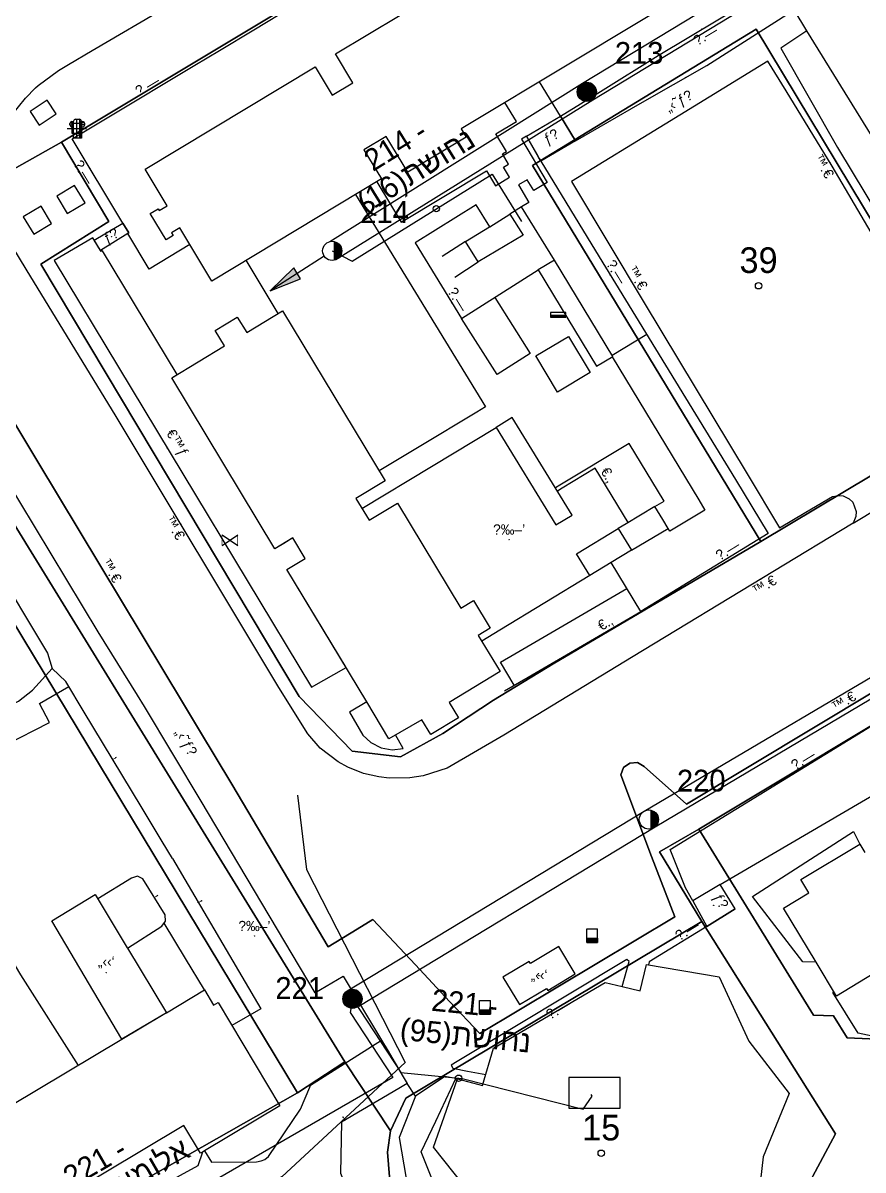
# Model space of a CAD drawing. Header units: metres. Extents: x 218299 to 220222, y 572714 to 574340.
# Drawn here: x 219599.9 to 219665.4, y 574053.9 to 574143.5 of the extents above; entities that cross this region are included whole.
import ezdxf
from ezdxf.enums import TextEntityAlignment as Align

# ---------------------------------------------------------------- set-up
doc = ezdxf.new("R2010")
doc.units = ezdxf.units.M
doc.header["$MEASUREMENT"] = 0
doc.header["$PDMODE"] = 66
doc.header["$PDSIZE"] = 0.75
for name, color, linetype in [('1602', 44, 'Continuous'), ('1603', 44, 'Continuous'), ('6021', 110, 'Continuous'), ('6031', 254, 'Continuous'), ('6151', 102, 'CABLEUNDEXIST03'), ('6251H', 7, 'Continuous'), ('6311', 7, 'Continuous'), ('6321', 7, 'Continuous'), ('6541', 7, 'Continuous'), ('6910', 102, 'Continuous'), ('A_POINTS', 2, 'Continuous'), ('M2200', 253, 'Continuous'), ('M2201', 253, 'Continuous'), ('M2207', 253, 'Continuous'), ('M2401', 7, 'Continuous'), ('M2404', 7, 'Continuous'), ('M2407', 253, 'Continuous'), ('M2408', 253, 'Continuous'), ('M2412', 253, 'Continuous'), ('M2420', 253, 'Continuous'), ('M2601', 253, 'Continuous'), ('M2602', 253, 'Continuous'), ('M2605', 253, 'Continuous'), ('M2804', 253, 'Continuous'), ('M2809', 253, 'Continuous'), ('M4609', 253, 'Continuous'), ('M4611', 253, 'Continuous'), ('M5202', 253, 'Continuous'), ('M5235', 253, 'Continuous'), ('M5250', 253, 'Continuous')]:
    doc.layers.add(name, color=color, linetype=linetype)
doc.styles.add('HEBTXT', font='HEBTXT')
doc.styles.add('MAVAT_HEBTXT', font='HEBTXT')
doc.linetypes.add('CABLEUNDEXIST03', pattern='A,3.5,[222,elecad.shx,S=0.01,R=0,X=0,Y=0],1.5', length=5)

# ---------------------------------------------------------------- blocks, each defined once
blk = doc.blocks.new('6910')
at = {"layer": 'A_POINTS'}
blk.add_circle((0, 0), 0.25, dxfattribs=at)
at = {"color": 0, "style": 'HEBTXT', "flags": 1}
blk.add_attdef('CODE', (-2.918, 6.399), '', height=1.7, dxfattribs=at)
at = {"color": 0, "style": 'HEBTXT'}
for tag, p in [('PATH', (0.169, 4.708)), ('HTCH', (0.169, 2.708))]:
    blk.add_attdef(tag, text='', height=1.7, dxfattribs=at).set_placement(p, align=Align.MIDDLE_CENTER)
blk = doc.blocks.new('6311')
at = {"color": 0}
for p, q in [((0.188, -0.726), (0.188, 0.726)), ((0.219, -0.717), (0.219, 0.717)), ((0.25, -0.707), (0.25, 0.707)), ((0.281, -0.695), (0.281, 0.695)), ((0.312, -0.682), (0.312, 0.682)), ((0.344, -0.667), (0.344, 0.667)), ((0.375, -0.65), (0.375, 0.65)), ((0.406, -0.63), (0.406, 0.63)), ((0.438, -0.609), (0.438, 0.609)), ((0.469, -0.585), (0.469, 0.585)), ((0.5, -0.559), (0.5, 0.559)), ((0.531, -0.529), (0.531, 0.529)), ((0.562, -0.496), (0.562, 0.496)), ((0.594, -0.458), (0.594, 0.458)), ((0.625, -0.415), (0.625, 0.415)), ((0.656, -0.363), (0.656, 0.363)), ((0.688, -0.3), (0.688, 0.3)), ((0.719, -0.214), (0.719, 0.214))]:
    blk.add_line(p, q, dxfattribs=at)
blk.add_circle((0, 0), 0.75, dxfattribs=at)
at = {"color": 0, "style": 'HEBTXT'}
blk.add_attdef('POLE_NUM', (1.75, 1.75), '', height=1.7, dxfattribs=at)
at = {"color": 0, "style": 'HEBTXT', "flags": 1}
blk.add_attdef('MAP_TYPE', (1.734, -1.264), '', height=1.7, dxfattribs=at)
blk = doc.blocks.new('6321')
at = {"color": 0, "const_width": 0.75}
blk.add_lwpolyline([(-0.375, 0, 1), (0.375, 0, 1)], format="xyb", close=True, dxfattribs=at)
at = {"color": 0}
blk.add_circle((0, 0), 0.75, dxfattribs=at)
at = {"color": 0, "style": 'HEBTXT'}
blk.add_attdef('POLE_NUM', (1.75, 1.75), '', height=1.7, dxfattribs=at)
at = {"color": 0, "style": 'HEBTXT', "flags": 1}
blk.add_attdef('MAP_TYPE', (1.734, -0.717), '', height=1.7, dxfattribs=at)
blk = doc.blocks.new('6541')
at = {"color": 0}
blk.add_lwpolyline([(0.75, -0.002), (5.75, -0.002), (3.25, 0.498), (3.25, -0.502), (5.75, -0.002)], dxfattribs=at)
blk.add_solid([(3.25, -0.502), (3.25, 0.498), (5.75, -0.002)], dxfattribs=at)
blk = doc.blocks.new('6251H')
at = {"color": 0}
blk.add_lwpolyline([(-2, -1.2), (2, -1.2), (2, 1.2), (-2, 1.2)], close=True, dxfattribs=at)
at = {"color": 0, "style": 'HEBTXT'}
blk.add_attdef('PIL_NAME', (2.485, 1.546), '', height=1.7, dxfattribs=at)
at = {"color": 0, "style": 'HEBTXT', "flags": 1}
for tag, p in [('TYPE', (2.446, -0.749)), ('MAP_TYPE', (2.485, -2.854))]:
    blk.add_attdef(tag, p, '', height=1.7, dxfattribs=at)
blk = doc.blocks.new('1603')
at = {"layer": 'A_POINTS'}
blk.add_circle((0, 0), 0.25, dxfattribs=at)
at = {"color": 0, "style": 'HEBTXT'}
blk.add_attdef('PARCEL_NUM', text='', height=2, dxfattribs=at).set_placement((0, 1), align=Align.CENTER)
at = {"color": 0, "style": 'HEBTXT', "flags": 1}
blk.add_attdef('LOT_NUM', text='', height=2, dxfattribs=at).set_placement((0, -2.5), align=Align.CENTER)
blk = doc.blocks.new('M2804')
blk.add_circle((0, 0), 0.025)
at = {"style": 'MAVAT_HEBTXT'}
blk.add_attdef('NAME', text='', height=0.8, dxfattribs=at).set_placement((0, 1.59), align=Align.MIDDLE)
blk = doc.blocks.new('M5202')
blk.add_lwpolyline([(-2, -0.53), (2, -0.53), (2, 0.67), (-2, 0.67)], close=True)
for points in [[(-2, 0), (2, 0)], [(-2, -0.33), (2, -0.33)]]:
    blk.add_lwpolyline(points)
at = {"style": 'MAVAT_HEBTXT', "flags": 1}
for tag, p in [('MARK', (0, 1.92)), ('HEIGHT', (0, -1.78)), ('NAME', (0, -4.35))]:
    blk.add_attdef(tag, text='', height=0.8, dxfattribs=at).set_placement(p, align=Align.MIDDLE)
blk = doc.blocks.new('M2404')
blk.add_circle((0, 0), 0.025)
at = {"style": 'MAVAT_HEBTXT'}
blk.add_attdef('NAME', text='', height=0.8, dxfattribs=at).set_placement((0, 1.59), align=Align.MIDDLE)
blk = doc.blocks.new('M2207')
blk.add_circle((0, 0), 0.025)
at = {"style": 'MAVAT_HEBTXT'}
blk.add_attdef('NAME', text='', height=0.8, dxfattribs=at).set_placement((0, 1.59), align=Align.MIDDLE)
blk = doc.blocks.new('M2408')
blk.add_circle((0, 0), 0.025)
at = {"style": 'MAVAT_HEBTXT'}
blk.add_attdef('NAME', text='', height=0.8, dxfattribs=at).set_placement((0, 1.59), align=Align.MIDDLE)
blk = doc.blocks.new('M2412')
blk.add_circle((0, 0), 0.025)
at = {"style": 'MAVAT_HEBTXT'}
blk.add_attdef('NAME', text='', height=0.8, dxfattribs=at).set_placement((0, 1.59), align=Align.MIDDLE)
blk = doc.blocks.new('M2601')
blk.add_circle((0, 0), 0.025)
at = {"style": 'MAVAT_HEBTXT'}
blk.add_attdef('NAME', text='', height=0.8, dxfattribs=at).set_placement((0, 1.59), align=Align.MIDDLE)
blk = doc.blocks.new('M2602')
blk.add_circle((0, 0), 0.025)
at = {"style": 'MAVAT_HEBTXT'}
blk.add_attdef('NAME', text='', height=0.8, dxfattribs=at).set_placement((0, 1.59), align=Align.MIDDLE)
blk = doc.blocks.new('M2605')
blk.add_circle((0, 0), 0.025)
at = {"style": 'MAVAT_HEBTXT'}
blk.add_attdef('NAME', text='', height=0.8, dxfattribs=at).set_placement((0, 1.59), align=Align.MIDDLE)
blk = doc.blocks.new('M2809')
blk.add_circle((0, 0), 0.025)
at = {"style": 'MAVAT_HEBTXT'}
blk.add_attdef('NAME', text='', height=0.8, dxfattribs=at).set_placement((0, 1.59), align=Align.MIDDLE)
blk = doc.blocks.new('*U89')
at = {"linetype": 'Continuous'}
for p, q in [((-0.85, 0), (-0.85, -0.66)), ((0.85, 0), (0.85, -0.66))]:
    blk.add_line(p, q, dxfattribs=at)
blk.add_solid([(-0.85, 0), (-0.85, -0.66), (0.85, -0.66)], dxfattribs=at)
at = {"linetype": 'Continuous', "extrusion": (0, 0, -1)}
blk.add_solid([(0.85, 0), (-0.85, 0), (-0.85, -0.66)], dxfattribs=at)
blk = doc.blocks.new('M5235')
for points in [[(-0.85, 1.47), (0.85, 1.47)], [(-0.85, -0.66), (-0.85, 1.47)], [(-0.85, 0), (0.85, 0)], [(0.85, -0.66), (0.85, 1.47)], [(-0.85, -0.66), (0.85, -0.66)]]:
    blk.add_lwpolyline(points)
at = {"linetype": 'Continuous'}
blk.add_blockref('*U89', (0, 0), dxfattribs=at)
at = {"style": 'MAVAT_HEBTXT', "flags": 1}
for tag, p in [('MARK', (0, 2.72)), ('HEIGHT', (0, -1.92)), ('NAME', (0, -4.48))]:
    blk.add_attdef(tag, text='', height=0.8, dxfattribs=at).set_placement(p, align=Align.MIDDLE)
blk = doc.blocks.new('M4609')
at = {"const_width": 0.134}
for points in [[(-1.22, -0.84), (-1.22, 0.84)], [(1.22, -0.84), (1.22, 0.84)]]:
    blk.add_lwpolyline(points, dxfattribs=at)
for points in [[(-1.22, -0.84), (1.22, 0.84)], [(-1.22, 0.84), (1.22, -0.84)]]:
    blk.add_lwpolyline(points)
at = {"style": 'MAVAT_HEBTXT', "flags": 1}
for tag, p in [('MARK', (0, 2.8)), ('HEIGHT', (0, -2.8)), ('NAME', (0, -5.37)), ('DIAMETER', (0, -7.94))]:
    blk.add_attdef(tag, text='', height=0.8, dxfattribs=at).set_placement(p, align=Align.MIDDLE)
blk = doc.blocks.new('M4611')
for p, q in [((-1.07, 0.55), (-1.07, 0.77)), ((-1, 0.57), (-0.52, 0.57)), ((-0.95, 0.86), (-0.54, 0.86)), ((-0.88, 1), (-0.51, 1)), ((-0.77, 1.07), (-0.5, 1.07)), ((-0.77, 0.25), (-0.5, 0.25)), ((-0.5, 1.07), (-0.5, 1.13)), ((-0.5, -1.5), (-0.5, 1.06)), ((-0.2, 1.43), (0.44, 1.43)), ((-0.04, 1.28), (-0.04, -1.47)), ((0.41, 1.29), (0.41, -1.46)), ((0.64, -1.47), (0.64, 1.16)), ((0.74, 1.13), (0.74, -1.5)), ((0.74, 1.07), (0.95, 1.07)), ((0.74, 0.25), (0.95, 0.25)), ((1.03, 1), (0.77, 1)), ((1.16, 0.85), (0.78, 0.85)), ((1.2, 0.55), (0.79, 0.55)), ((1.25, 0.55), (1.25, 0.77)), ((0.74, -1.5), (-0.5, -1.5))]:
    blk.add_line(p, q)
for centre, start, end in [((-0.77, 0.77), 90, 180), ((-0.77, 0.55), 180, 270), ((-0.2, 1.13), 90, 180), ((0.44, 1.13), 0, 90), ((0.95, 0.77), 0, 90), ((0.95, 0.55), 270, 0)]:
    blk.add_arc(centre, 0.3, start, end)
blk.add_point((0, 0))
at = {"style": 'MAVAT_HEBTXT', "flags": 1}
for tag, p in [('MARK', (0.08, 2.68)), ('HEIGHT', (0.08, -2.76)), ('NAME', (0.08, -5.32)), ('DIAMETER', (0.08, -7.89))]:
    blk.add_attdef(tag, text='', height=0.8, dxfattribs=at).set_placement(p, align=Align.MIDDLE)
blk = doc.blocks.new('111')
at = {"layer": 'M2200'}
for points in [[(219657.536, 574149.305, 605.038), (219642.742, 574140.398, 604.83), (219634.075, 574135.185, 604.83), (219634.456, 574134.551, 599.88), (219629.908, 574131.816, 599.88), (219628.233, 574134.602, 604.83), (219626.494, 574133.556, 604.53), (219627.864, 574131.277, 604.38), (219614.608, 574123.305, 604.38), (219612.109, 574127.459, 604.38), (219611.476, 574127.079, 603.93), (219611.608, 574126.86, 602.13), (219611.046, 574126.522, 602.13), (219609.811, 574128.576, 602.13), (219610.42, 574128.942, 602.13), (219610.498, 574128.813, 603.78), (219611.124, 574129.19, 604.38), (219609.408, 574132.043, 604.38), (219622.675, 574140.021, 604.38), (219624.007, 574137.805, 604.38), (219625.626, 574138.778, 604.83), (219624.269, 574141.035, 604.83), (219631.837, 574145.591, 604.83)], [(219667.914, 574131.733, 605.828), (219661.065, 574142.847, 605.828), (219660.057, 574144.483, 605.828), (219659.815, 574144.875, 605.828), (219660.175, 574145.094, 605.828), (219662.843, 574146.712, 605.828), (219663.987, 574147.406, 605.828), (219663.606, 574148.035, 605.356), (219665.34, 574149.086, 605.303), (219665.34, 574149.086, 605.303), (219665.692, 574148.505, 605.776)], [(219668.041, 574070.32, 607.605), (219663.381, 574067.503, 607.605), (219661.785, 574070.143, 607.663), (219661.784, 574070.145, 607.663), (219659.238, 574074.356, 607.755), (219661.224, 574075.557, 607.755), (219660.6, 574076.589, 607.755), (219665.185, 574079.361, 607.755), (219665.185, 574079.361, 607.755), (219665.579, 574078.709, 607.755)], [(219598.936, 574058.947, 593.99), (219607.603, 574064.129, 593.56), (219610.824, 574066.055, 593.4), (219611.069, 574066.202, 593.387), (219614.046, 574067.981, 593.24), (219614.046, 574067.981, 593.24), (219614.755, 574066.796, 593.99), (219615.111, 574067.009, 593.99), (219619.937, 574058.938, 593.99), (219614.044, 574055.414, 593.99), (219613.898, 574055.327, 593.99), (219613.727, 574055.225, 593.99), (219612.428, 574057.398, 593.99), (219596.93, 574048.131, 593.84)]]:
    blk.add_polyline3d(points, dxfattribs=at)
for points in [[(219631.008, 574089.068, 604.455), (219628.435, 574087.585, 604.455), (219626.71, 574090.453, 604.455), (219620.484, 574100.802, 604.455), (219620.484, 574100.802, 604.455), (219621.911, 574101.663, 604.455), (219621.911, 574101.663, 604.455), (219620.947, 574103.259, 604.455), (219620.947, 574103.259, 604.455), (219620.246, 574102.836, 604.455), (219619.545, 574102.412, 604.455), (219619.545, 574102.412, 604.455), (219611.489, 574115.747, 604.455), (219611.489, 574115.747, 604.455), (219615.616, 574118.24, 604.455), (219614.881, 574119.456, 603.555), (219616.607, 574120.499, 603.555), (219617.339, 574119.287, 604.455), (219620.128, 574120.972, 604.455), (219628.137, 574107.714, 604.455), (219625.857, 574106.337, 604.455), (219626.886, 574104.633, 604.455), (219629.108, 574105.976, 604.455), (219634.059, 574097.779, 604.455), (219635.031, 574098.366, 598.605), (219636.332, 574096.212, 598.605), (219635.403, 574095.651, 604.455), (219637.11, 574092.824, 604.455), (219633.137, 574090.423, 604.455), (219633.863, 574089.221, 602.205), (219631.704, 574087.916, 602.205)], [(219642.778, 574045.957, 595.38), (219637.349, 574046.593, 596.88), (219635.148, 574051.659, 595.38), (219631.922, 574055.7, 596.73), (219633.788, 574061.039, 595.38), (219633.788, 574061.039, 595.38), (219635.739, 574060.518, 595.38), (219636.601, 574063.432, 594.555), (219645.319, 574068.565, 594.555), (219646.656, 574068.239, 594.959), (219648.053, 574067.898, 595.38), (219648.537, 574069.962, 595.38), (219654.216, 574069.009, 596.88), (219656.524, 574063.991, 595.305), (219659.676, 574059.886, 596.955), (219657.652, 574054.963, 595.38), (219657.035, 574049.494, 596.955), (219652.237, 574047.419, 595.305), (219651.578, 574046.986, 595.53), (219651.832, 574046.793, 594.555), (219648.955, 574044.179, 594.555), (219648.536, 574044.614, 596.58), (219647.801, 574043.993, 596.805)]]:
    blk.add_polyline3d(points, close=True, dxfattribs=at)
at = {"layer": 'M2201'}
for points in [[(219634.425, 574126.403, 593.205), (219636.289, 574127.528, 593.205), (219636.308, 574127.539, 593.205), (219637.885, 574128.525, 593.205), (219637.885, 574128.525, 593.205), (219638.913, 574126.881, 593.205), (219635.418, 574124.798, 593.205), (219634.425, 574126.403, 593.205)], [(219643.08, 574102.022, 593.127), (219646.341, 574104.006, 593.127), (219647.377, 574102.303, 593.127), (219645.78, 574101.332, 593.127), (219644.116, 574100.319, 593.127), (219644.116, 574100.319, 593.127), (219643.08, 574102.022, 593.127)]]:
    blk.add_polyline3d(points, close=True, dxfattribs=at)
at = {"layer": 'M2207'}
for points in [[(219645.911, 574117.423, 591.358), (219645.911, 574117.423, 591.358), (219641.354, 574124.948, 591.358), (219641.354, 574124.948, 591.358), (219640.093, 574124.184, 591.358), (219640.093, 574124.184, 591.358), (219644.65, 574116.659, 591.358), (219645.911, 574117.423, 591.358)], [(219642.738, 574105.046, 591.283), (219638.069, 574112.654, 591.283), (219636.809, 574111.881, 591.283), (219636.809, 574111.881, 591.283), (219641.478, 574104.273, 591.283), (219642.738, 574105.046, 591.283)], [(219607.603, 574064.129, 593.015), (219602.131, 574073.361, 593.015), (219605.516, 574075.421, 593.015), (219608.016, 574071.269, 593.015), (219608.031, 574071.245, 593.015), (219611.069, 574066.202, 593.015), (219607.603, 574064.129, 593.015)], [(219641.705, 574071.356, 592.155), (219639.495, 574070.029, 592.155), (219639.388, 574070.207, 592.155), (219637.334, 574068.974, 592.155), (219638.621, 574066.829, 592.155), (219640.736, 574068.098, 592.155), (219640.832, 574067.939, 592.155), (219642.982, 574069.229, 592.155), (219641.705, 574071.356, 592.155)]]:
    blk.add_polyline3d(points, close=True, dxfattribs=at)
at = {"layer": 'M2401'}
for points in [[(219666.072, 574127.111, 592.798), (219663.029, 574132.274, 592.798), (219659.438, 574138.166, 592.798), (219658.014, 574140.469, 592.798), (219649.989, 574135.551, 592.798), (219642.685, 574131.067, 592.798), (219648.365, 574121.62, 592.798), (219656.393, 574108.267, 592.798), (219658.931, 574104.045, 592.798), (219660.975, 574105.26, 592.798), (219663.056, 574106.496, 592.798), (219663.623, 574106.582, 592.798), (219663.888, 574106.54, 592.798), (219664.366, 574106.31, 592.798), (219664.635, 574106.045, 592.798), (219664.915, 574105.329, 592.798), (219664.892, 574104.928, 592.798), (219664.663, 574104.403, 592.798), (219658.398, 574100.602, 592.798), (219647.504, 574093.993, 592.798), (219637.406, 574087.867, 592.798), (219632.984, 574085.281, 592.798), (219631.124, 574084.696, 592.798), (219630.067, 574084.53, 592.798), (219628.458, 574084.512, 592.798), (219627.651, 574084.604, 592.798), (219626.445, 574084.882, 592.798), (219625.22, 574085.358, 592.798), (219624.466, 574085.773, 592.798), (219623.081, 574086.838, 592.798), (219622.11, 574087.955, 592.798), (219619.86, 574091.59, 592.798), (219607.156, 574112.733, 592.798), (219600.129, 574124.235, 592.798), (219598.476, 574126.932, 592.798)], [(219598.979, 574136.219, 592.798), (219600.069, 574137.591, 592.798), (219600.865, 574138.391, 592.798), (219601.062, 574138.56, 592.798), (219602.655, 574139.744, 592.798), (219603.427, 574140.206, 592.798), (219605.283, 574141.316, 592.798), (219623.161, 574151.787, 592.798)], [(219671.489, 574094.406, 595.067), (219651.67, 574082.467, 595.067), (219648.35, 574085.429, 595.067), (219647.831, 574085.72, 595.067), (219647.237, 574085.684, 595.067), (219646.756, 574085.334, 595.067), (219646.541, 574084.78, 595.067), (219648.927, 574078.39, 595.067), (219650.744, 574073.687, 595.067), (219635.537, 574064.579, 595.067), (219633.158, 574067.084, 595.067), (219630.526, 574069.933, 595.067), (219627.18, 574073.464, 595.067), (219625.956, 574072.72, 595.067), (219623.705, 574071.352, 595.067), (219619.442, 574078.546, 595.067), (219616.183, 574084.046, 595.067), (219613.66, 574088.236, 595.067), (219612.412, 574090.308, 595.067), (219601.029, 574109.208, 595.067), (219593.927, 574120.995, 595.067)], [(219664.663, 574104.403, 591.043), (219670.902, 574108.147, 591.043)]]:
    blk.add_polyline3d(points, dxfattribs=at)
at = {"layer": 'M2404'}
for points in [[(219666.072, 574127.111, 592.798), (219663.029, 574132.274, 592.798), (219659.438, 574138.166, 592.798), (219658.014, 574140.469, 592.798), (219649.989, 574135.551, 592.798), (219642.685, 574131.067, 592.798), (219648.365, 574121.62, 592.798), (219656.393, 574108.267, 592.798), (219658.931, 574104.045, 592.798), (219660.975, 574105.26, 592.798), (219663.056, 574106.496, 592.798), (219663.623, 574106.582, 592.798), (219663.888, 574106.54, 592.798), (219664.366, 574106.31, 592.798), (219664.635, 574106.045, 592.798), (219664.915, 574105.329, 592.798), (219664.892, 574104.928, 592.798), (219664.663, 574104.403, 592.798), (219658.398, 574100.602, 592.798), (219647.504, 574093.993, 592.798), (219637.406, 574087.867, 592.798), (219632.984, 574085.281, 592.798), (219631.124, 574084.696, 592.798), (219630.067, 574084.53, 592.798), (219628.458, 574084.512, 592.798), (219627.651, 574084.604, 592.798), (219626.445, 574084.882, 592.798), (219625.22, 574085.358, 592.798), (219624.466, 574085.773, 592.798), (219623.081, 574086.838, 592.798), (219622.11, 574087.955, 592.798), (219619.86, 574091.59, 592.798), (219607.156, 574112.733, 592.798), (219600.129, 574124.235, 592.798), (219598.476, 574126.932, 592.798)], [(219598.979, 574136.219, 592.798), (219600.069, 574137.591, 592.798), (219600.865, 574138.391, 592.798), (219601.062, 574138.56, 592.798), (219602.655, 574139.744, 592.798), (219603.427, 574140.206, 592.798), (219605.283, 574141.316, 592.798), (219623.161, 574151.787, 592.798)], [(219593.927, 574120.995, 593.529), (219601.029, 574109.208, 593.529), (219612.412, 574090.308, 593.529), (219613.66, 574088.236, 593.529), (219616.183, 574084.046, 593.529), (219619.442, 574078.546, 593.529), (219623.705, 574071.352, 593.529), (219625.956, 574072.72, 593.529), (219627.18, 574073.464, 593.529), (219630.526, 574069.933, 593.529), (219633.158, 574067.084, 593.529), (219635.537, 574064.579, 593.529), (219650.744, 574073.687, 593.529), (219648.927, 574078.39, 593.529), (219646.541, 574084.78, 593.529), (219646.756, 574085.334, 593.529), (219647.237, 574085.684, 593.529), (219647.831, 574085.72, 593.529), (219648.35, 574085.429, 593.529), (219651.67, 574082.467, 593.529), (219671.489, 574094.406, 593.529)]]:
    blk.add_polyline3d(points, dxfattribs=at)
at = {"layer": 'M2407'}
for points in [[(219641.824, 574136.177, 590.683), (219640.18, 574138.857, 590.683)], [(219627.497, 574131.056, 590.383), (219629.395, 574127.898, 590.383), (219636.061, 574131.907, 590.533), (219636.756, 574130.751, 590.533), (219637.861, 574131.416, 590.533), (219637.393, 574132.196, 590.608), (219637.783, 574132.43, 590.608), (219637.298, 574133.237, 590.608), (219637.612, 574133.426, 590.608), (219636.79, 574134.794, 590.683), (219638.389, 574135.755, 590.683), (219638.389, 574135.755, 590.683), (219637.495, 574137.242, 590.683)], [(219639.185, 574134.624, 590.683), (219638.788, 574134.39, 590.683), (219640.788, 574130.992, 590.533), (219639.737, 574130.373, 590.533), (219639.241, 574131.215, 590.533), (219638.56, 574130.814, 590.533), (219639.372, 574129.434, 590.533), (219638.793, 574129.093, 590.533)], [(219625.836, 574130.057, 590.391), (219635.978, 574113.486, 590.57), (219635.312, 574113.085, 590.556)], [(219612.893, 574126.155, 590.089), (219609.72, 574124.247, 590.089), (219608.056, 574127.014, 590.089), (219608.137, 574127.063, 590.089)], [(219611.921, 574116.008, 590.089), (219606.093, 574125.671, 590.089), (219605.984, 574125.605, 590.089)], [(219619.808, 574120.779, 590.239), (219617.303, 574124.926, 590.239)], [(219636.698, 574122.034, 590.587), (219639.476, 574117.649, 590.587), (219636.88, 574116.005, 590.587), (219634.103, 574120.39, 590.587)], [(219639.91, 574117.459, 590.587), (219642.462, 574118.989, 590.587), (219644.153, 574116.168, 590.587), (219641.6, 574114.638, 590.587), (219639.91, 574117.459, 590.587)], [(219645.852, 574117.387, 590.683), (219652.616, 574106.22, 590.683)], [(219635.312, 574113.085, 590.556), (219630.811, 574110.378, 590.461)], [(219631.766, 574108.834, 590.436), (219636.809, 574111.881, 590.436)], [(219630.811, 574110.378, 590.461), (219627.67, 574108.489, 590.395)], [(219649.816, 574104.69, 590.683), (219649.2, 574105.707, 590.683), (219649.912, 574106.138, 590.683), (219647.184, 574110.642, 590.683), (219641.784, 574107.372, 590.683)], [(219626.331, 574105.551, 590.436), (219631.766, 574108.834, 590.436)], [(219641.784, 574107.372, 590.683), (219641.439, 574107.163, 590.683)], [(219652.616, 574106.22, 590.683), (219653.096, 574105.427, 590.683), (219650.37, 574103.776, 590.683), (219650.237, 574103.995, 590.683), (219649.816, 574104.69, 590.683)], [(219644.116, 574100.319, 590.586), (219637.094, 574096.047, 590.586)], [(219638.259, 574094.219, 590.586), (219647.001, 574099.321, 590.586)], [(219637.094, 574096.047, 590.586), (219635.682, 574095.188, 590.586)], [(219638.21, 574091.758, 590.586), (219637.151, 574093.573, 590.586), (219638.259, 574094.219, 590.586)], [(219591.322, 574083.276, 590.083), (219595.002, 574085.319, 590.083), (219601.958, 574088.845, 590.083), (219601.174, 574090.334, 590.083), (219603.456, 574091.654, 590.083)], [(219654.298, 574076.215, 591.883), (219679.108, 574090.734, 591.883)], [(219661.784, 574070.145, 592.033), (219660.736, 574070.162, 592.033), (219656.825, 574075.28, 591.883), (219664.712, 574080.338, 591.883), (219665.185, 574079.361, 591.883)], [(219622.263, 574060.386, 590.327), (219622.325, 574060.534, 590.327), (219627.852, 574064.052, 590.181)], [(219632.884, 574059.411, 592.183), (219633.664, 574061.061, 592.183)], [(219614.044, 574055.414, 590.327), (219614.602, 574054.537, 590.327), (219618.104, 574054.549, 590.327), (219618.475, 574054.633, 590.327), (219618.758, 574054.747, 590.327), (219619.029, 574054.979, 590.327), (219621.535, 574058.663, 590.327), (219622.263, 574060.386, 590.327)], [(219632.095, 574057.743, 592.183), (219632.884, 574059.411, 592.183)], [(219634.355, 574046.956, 592.183), (219634.305, 574046.973, 592.183), (219630.964, 574055.353, 592.183), (219632.095, 574057.743, 592.183)]]:
    blk.add_polyline3d(points, dxfattribs=at)
at = {"layer": 'M2408'}
for points in [[(219643.01, 574134.243, 591.608), (219648.049, 574137.163, 591.608), (219653.262, 574140.14, 591.608), (219660.057, 574144.483, 591.608)], [(219661.065, 574142.847, 591.818), (219659.04, 574141.492, 591.818), (219663.455, 574133.73, 591.818), (219675.499, 574113.764, 591.818), (219683.277, 574118.601, 591.818)], [(219589.858, 574107.382, 589.727), (219593.217, 574109.429, 589.727), (219598.383, 574108.107, 589.727), (219605.732, 574095.941, 589.727), (219608.801, 574090.973, 589.727), (219609.346, 574090.091, 589.727), (219613.75, 574082.703, 589.727), (219622.661, 574067.751, 589.727), (219624.865, 574069.065, 589.727), (219627.852, 574064.052, 589.727), (219628.293, 574063.319, 589.727), (219629.56, 574061.207, 589.727), (219629.876, 574060.68, 589.727)]]:
    blk.add_polyline3d(points, dxfattribs=at)
at = {"layer": 'M2412'}
for points in [[(219639.185, 574134.624, 590.758), (219641.824, 574136.177, 590.758), (219643.01, 574134.243, 591.658), (219640.3, 574132.674, 591.652), (219640.116, 574132.974, 591.658)], [(219605.442, 574126.5, 589.783), (219607.68, 574127.822, 589.783), (219608.137, 574127.063, 590.089), (219608.056, 574127.014, 590.089), (219605.924, 574125.704, 590.089)], [(219654.298, 574076.215, 591.883), (219652.159, 574074.924, 590.533), (219653.241, 574072.935, 590.533), (219655.467, 574074.307, 591.864)]]:
    blk.add_polyline3d(points, close=True, dxfattribs=at)
at = {"layer": 'M2420'}
blk.add_lwpolyline([(219621.3, 574083.19), (219622, 574077.38), (219629.7, 574062.31), (219620.09, 574053.38), (219599.3, 574041.12), (219577.3, 574023.88), (219574.5, 574016.38), (219583.3, 574013), (219628.8, 574034.19)], dxfattribs=at)
at = {"layer": 'M2601'}
for points in [[(219591.147, 574086.301, 591.433), (219599.517, 574090.508, 591.433), (219600.609, 574091.38, 591.433), (219602.152, 574093.075, 591.583), (219602.152, 574093.075, 591.583), (219603.221, 574092.043, 591.583)], [(219604.665, 574089.65, 591.583), (219603.221, 574092.043, 591.583)], [(219609.108, 574082.289, 591.583), (219604.665, 574089.65, 591.583)], [(219590.155, 574085.379, 591.227), (219591.849, 574082.328, 591.227), (219599.673, 574069.144, 591.527), (219604.182, 574062.084, 591.669)], [(219610.751, 574079.568, 591.583), (219609.108, 574082.289, 591.583)], [(219611.559, 574078.229, 591.583), (219610.751, 574079.568, 591.583)], [(219611.559, 574078.229, 591.583), (219618.431, 574066.505, 591.583), (219616.191, 574065.203, 591.583)], [(219608.031, 574071.245, 590.777), (219610.723, 574072.958, 590.777), (219611.007, 574073.348, 590.777), (219610.964, 574073.828, 590.777), (219609.232, 574076.663, 590.777), (219608.805, 574076.861, 590.777), (219608.357, 574076.715, 590.777), (219605.718, 574075.086, 590.777)], [(219629.225, 574060.297, 591.058), (219624.743, 574057.656, 591.058), (219624.673, 574053.687, 591.058), (219624.905, 574053.082, 591.058)], [(219630.52, 574059.681, 591.058), (219629.876, 574060.68, 591.058), (219629.876, 574060.68, 591.058), (219629.225, 574060.297, 591.058)], [(219613.898, 574055.327, 592.052), (219613.529, 574054.24, 592.052), (219610.765, 574052.739, 592.052)]]:
    blk.add_polyline3d(points, dxfattribs=at)
at = {"layer": 'M2602'}
for points in [[(219648.564, 574119.13, 590.983), (219645.867, 574117.496, 590.983)], [(219647.103, 574104.46, 591.058), (219644.524, 574108.701, 591.058), (219641.951, 574107.135, 591.058)], [(219641.951, 574107.135, 591.058), (219641.59, 574106.916, 591.058)], [(219594.52, 574099.732, 591.283), (219597.361, 574101.592, 591.283), (219601.804, 574094.274, 591.283), (219602.152, 574093.075, 591.283)], [(219639.3, 574092.394, 590.908), (219648.093, 574097.525, 590.908), (219645.78, 574101.332, 590.908)], [(219637.45, 574091.315, 590.908), (219639.3, 574092.394, 590.908)]]:
    blk.add_polyline3d(points, dxfattribs=at)
at = {"layer": 'M2605'}
for points in [[(219644.961, 574138.102, 591.653), (219649.452, 574140.917, 591.653), (219659.147, 574146.743, 591.758), (219659.147, 574146.743, 591.758), (219660.175, 574145.094, 591.758)], [(219617.888, 574142.913, 590.399), (219619.881, 574144.11, 590.422)], [(219615.221, 574141.313, 590.367), (219617.888, 574142.913, 590.399)], [(219613.289, 574140.153, 590.345), (219615.221, 574141.313, 590.367)], [(219606.44, 574136.042, 590.265), (219613.289, 574140.153, 590.345)], [(219643.01, 574134.243, 591.658), (219641.824, 574136.177, 591.658), (219641.824, 574136.177, 591.658), (219641.824, 574136.177, 591.658), (219644.961, 574138.102, 591.658)], [(219608.137, 574127.063, 590.089), (219607.68, 574127.822, 590.104), (219603.716, 574134.407, 590.233), (219606.44, 574136.042, 590.265)], [(219639.185, 574134.624, 590.758), (219640.059, 574133.076, 591.602), (219640.116, 574132.974, 591.658), (219640.175, 574132.878, 591.656), (219640.3, 574132.674, 591.652), (219644.572, 574125.664, 591.508), (219655.479, 574107.812, 591.143)], [(219636.308, 574127.539, 591.208), (219635.238, 574129.251, 591.208), (219630.496, 574126.288, 591.208), (219634.103, 574120.39, 591.208), (219634.103, 574120.39, 591.208), (219640.093, 574124.184, 591.208)], [(219641.354, 574124.948, 591.208), (219638.793, 574129.093, 591.208), (219638.793, 574129.093, 591.208), (219637.885, 574128.525, 591.208)], [(219605.984, 574125.605, 590.089), (219605.984, 574125.605, 590.089), (219605.984, 574125.605, 590.089), (219605.924, 574125.704, 590.095), (219605.442, 574126.5, 590.146), (219605.326, 574126.691, 590.158), (219602.314, 574124.904, 590.158), (219622.402, 574091.601, 590.308), (219625.096, 574093.135, 590.308)], [(219634.425, 574126.403, 593.205), (219632.583, 574125.237, 591.255)], [(219633.574, 574123.608, 591.255), (219635.418, 574124.798, 593.205)], [(219655.479, 574107.812, 591.143), (219658.044, 574103.614, 591.058), (219648.093, 574097.525, 590.608)], [(219649.2, 574105.707, 590.683), (219646.952, 574104.37, 592.605)], [(219646.952, 574104.37, 592.605), (219646.341, 574104.006, 593.127)], [(219647.377, 574102.303, 593.127), (219650.237, 574103.995, 590.683)], [(219654.298, 574076.215, 591.883), (219652.159, 574074.924, 591.883), (219652.159, 574074.924, 591.883), (219651.59, 574075.939, 591.883), (219650.381, 574078.941, 591.883), (219671.223, 574091.733, 591.808), (219672.835, 574091.218, 591.808), (219673.971, 574090.848, 591.808), (219677.841, 574093.338, 591.808)], [(219626.71, 574090.453, 590.233), (219625.358, 574089.654, 590.233), (219626.405, 574087.873, 590.233), (219627.027, 574087.285, 590.233), (219627.822, 574086.882, 590.233), (219628.7, 574086.725, 590.233), (219629.55, 574086.82, 590.233), (219628.951, 574087.882, 590.233)], [(219655.467, 574074.307, 592.033), (219655.467, 574074.307, 592.033), (219653.241, 574072.935, 592.033), (219648.763, 574070.176, 592.033), (219648.704, 574069.934, 592.033)], [(219612.572, 574070.421, 590.627), (219610.896, 574073.196, 590.627)], [(219684.365, 574073.116, 593.458), (219683.635, 574073.138, 593.458), (219682.884, 574072.864, 593.458), (219681.875, 574072.287, 593.458), (219667.859, 574064.014, 593.308), (219665.064, 574064.604, 593.308), (219663.08, 574067.787, 593.308), (219663.173, 574067.846, 593.308)], [(219614.046, 574067.981, 590.627), (219612.572, 574070.421, 590.627)], [(219646.656, 574068.239, 591.283), (219647.19, 574070.2, 591.283), (219647.018, 574070.344, 591.283), (219633.772, 574062.403, 591.283)], [(219633.772, 574062.403, 591.283), (219633.293, 574062.116, 591.283), (219633.429, 574061.864, 591.283), (219634.571, 574061.647, 591.283)], [(219633.788, 574061.039, 592.183), (219633.664, 574061.061, 592.183), (219632.804, 574061.215, 592.183), (219630.52, 574059.681, 592.183), (219630.52, 574059.681, 592.183), (219629.25, 574056.45, 592.183), (219631.536, 574043.063, 591.883), (219631.536, 574043.063, 591.883), (219631.536, 574043.063, 591.883), (219633.699, 574042.6, 591.883)], [(219634.571, 574061.647, 591.283), (219635.993, 574061.376, 591.283)]]:
    blk.add_polyline3d(points, dxfattribs=at)
at = {"layer": 'M2809'}
blk.add_polyline3d([(219611.921, 574116.008, 590.089), (219606.093, 574125.671, 590.089), (219605.984, 574125.605, 590.089), (219605.326, 574126.691, 590.158), (219602.314, 574124.904, 590.158), (219622.402, 574091.601, 590.308), (219625.096, 574093.135, 590.308), (219620.484, 574100.802, 590.308), (219621.911, 574101.663, 590.308), (219620.947, 574103.259, 590.308), (219619.545, 574102.412, 590.308), (219611.489, 574115.747, 590.083)], close=True, dxfattribs=at)
at = {"layer": 'M5250'}
for points in [[(219600.436, 574136.554, 589.677), (219601.13, 574135.486, 589.677), (219602.46, 574136.351, 589.677), (219601.765, 574137.419, 589.677), (219600.436, 574136.554, 589.677)], [(219604.719, 574129.419, 589.677), (219603.909, 574130.763, 589.677), (219602.526, 574129.928, 589.677), (219603.336, 574128.585, 589.677), (219604.719, 574129.419, 589.677)], [(219602.098, 574127.802, 589.677), (219601.288, 574129.145, 589.677), (219599.905, 574128.311, 589.677), (219600.714, 574126.968, 589.677), (219602.098, 574127.802, 589.677)]]:
    blk.add_polyline3d(points, dxfattribs=at)
at = {"layer": 'M2207'}
ref = blk.add_blockref('M2207', (219606.382, 574069.335), dxfattribs=dict(at, xscale=0.5, yscale=0.5, zscale=0.5))
ref.add_attrib('NAME', '„‹‹‘', dxfattribs={"layer": '0', "height": 0.8, "style": 'MAVAT_HEBTXT'}).set_placement((219606.382, 574070.131), align=Align.MIDDLE)
ref = blk.add_blockref('M2207', (219640.157, 574069.093), dxfattribs=dict(at, xscale=0.5, yscale=0.5, zscale=0.5))
ref.add_attrib('NAME', '„‹‹‘', dxfattribs={"layer": '0', "height": 0.8, "style": 'MAVAT_HEBTXT'}).set_placement((219640.158, 574069.08), align=Align.MIDDLE)
at = {"layer": 'M2404'}
ref = blk.add_blockref('M2404', (219662.849, 574132.57), dxfattribs=dict(at, xscale=0.5, yscale=0.5, zscale=0.5))
ref.add_attrib('NAME', '™.€', dxfattribs={"layer": '0', "height": 0.8, "rotation": 300.77108, "style": 'MAVAT_HEBTXT'}).set_placement((219662.377, 574132.288), align=Align.MIDDLE)
ref = blk.add_blockref('M2404', (219647.357, 574123.296), dxfattribs=dict(at, xscale=0.5, yscale=0.5, zscale=0.5))
ref.add_attrib('NAME', '™.€', dxfattribs={"layer": '0', "height": 0.8, "rotation": 300.77108, "style": 'MAVAT_HEBTXT'}).set_placement((219647.83, 574123.577), align=Align.MIDDLE)
ref = blk.add_blockref('M2404', (219612.193, 574104.35), dxfattribs=dict(at, xscale=0.5, yscale=0.5, zscale=0.5))
ref.add_attrib('NAME', '™.€', dxfattribs={"layer": '0', "height": 0.8, "rotation": 300.9987, "style": 'MAVAT_HEBTXT'}).set_placement((219611.722, 574104.067), align=Align.MIDDLE)
ref = blk.add_blockref('M2404', (219606.312, 574100.437), dxfattribs=dict(at, xscale=0.5, yscale=0.5, zscale=0.5))
ref.add_attrib('NAME', '™.€', dxfattribs={"layer": '0', "height": 0.8, "rotation": 300.9987, "style": 'MAVAT_HEBTXT'}).set_placement((219606.783, 574100.721), align=Align.MIDDLE)
ref = blk.add_blockref('M2404', (219657.449, 574100.026), dxfattribs=dict(at, xscale=0.5, yscale=0.5, zscale=0.5))
ref.add_attrib('NAME', '™.€', dxfattribs={"layer": '0', "height": 0.8, "rotation": 30.72097, "style": 'MAVAT_HEBTXT'}).set_placement((219657.73, 574099.553), align=Align.MIDDLE)
ref = blk.add_blockref('M2404', (219664.216, 574090.025), dxfattribs=dict(at, xscale=0.5, yscale=0.5, zscale=0.5))
ref.add_attrib('NAME', '™.€', dxfattribs={"layer": '0', "height": 0.8, "rotation": 31.06303, "style": 'MAVAT_HEBTXT'}).set_placement((219663.932, 574090.496), align=Align.MIDDLE)
at = {"layer": 'M2408'}
ref = blk.add_blockref('M2408', (219651.628, 574139.207), dxfattribs=dict(at, xscale=0.5, yscale=0.5, zscale=0.5))
ref.add_attrib('NAME', '„‹˜ƒ\x8e', dxfattribs={"layer": '0', "height": 0.8, "rotation": 29.73656, "style": 'MAVAT_HEBTXT'}).set_placement((219651.115, 574137.273), align=Align.MIDDLE)
ref = blk.add_blockref('M2408', (219611.39, 574086.661), dxfattribs=dict(at, xscale=0.5, yscale=0.5, zscale=0.5))
ref.add_attrib('NAME', '„‹˜ƒ\x8e', dxfattribs={"layer": '0', "height": 0.8, "rotation": 300.79582, "style": 'MAVAT_HEBTXT'}).set_placement((219612.521, 574087.276), align=Align.MIDDLE)
at = {"layer": 'M2412'}
ref = blk.add_blockref('M2412', (219640.43, 574135.357), dxfattribs=dict(at, xscale=0.5, yscale=0.5, zscale=0.5))
ref.add_attrib('NAME', 'ƒ\x8e', dxfattribs={"layer": '0', "height": 0.8, "rotation": 30.47996, "style": 'MAVAT_HEBTXT'}).set_placement((219641.139, 574134.509), align=Align.MIDDLE)
ref = blk.add_blockref('M2412', (219606.786, 574126.767), dxfattribs=dict(at, xscale=0.5, yscale=0.5, zscale=0.5))
ref.add_attrib('NAME', 'ƒ\x8e', dxfattribs={"layer": '0', "height": 0.8, "rotation": 30.58357, "style": 'MAVAT_HEBTXT'}).set_placement((219606.786, 574126.767), align=Align.MIDDLE)
ref = blk.add_blockref('M2412', (219653.794, 574074.587), dxfattribs=dict(at, xscale=0.5, yscale=0.5, zscale=0.5))
ref.add_attrib('NAME', 'ƒ\x8e', dxfattribs={"layer": '0', "height": 0.8, "rotation": 301.46042, "style": 'MAVAT_HEBTXT'}).set_placement((219654.263, 574074.874), align=Align.MIDDLE)
at = {"layer": 'M2601'}
ref = blk.add_blockref('M2601', (219606.887, 574085.97), dxfattribs=dict(at, xscale=0.5, yscale=0.5, zscale=0.5))
ref.add_attrib('NAME', '‚', dxfattribs={"layer": '0', "height": 0.8, "rotation": 301.1138, "style": 'MAVAT_HEBTXT'}).set_placement((219607.357, 574086.254), align=Align.MIDDLE)
ref = blk.add_blockref('M2601', (219610.127, 574075.198), dxfattribs=dict(at, xscale=0.5, yscale=0.5, zscale=0.5))
ref.add_attrib('NAME', '‚', dxfattribs={"layer": '0', "height": 0.8, "rotation": 301.42887, "style": 'MAVAT_HEBTXT'}).set_placement((219610.597, 574075.485), align=Align.MIDDLE)
ref = blk.add_blockref('M2601', (219613.573, 574074.793), dxfattribs=dict(at, xscale=0.5, yscale=0.5, zscale=0.5))
ref.add_attrib('NAME', '‚', dxfattribs={"layer": '0', "height": 0.8, "rotation": 300.37836, "style": 'MAVAT_HEBTXT'}).set_placement((219614.047, 574075.072), align=Align.MIDDLE)
ref = blk.add_blockref('M2601', (219624.995, 574057.805), dxfattribs=dict(at, xscale=0.5, yscale=0.5, zscale=0.5))
ref.add_attrib('NAME', '‚', dxfattribs={"layer": '0', "height": 0.8, "rotation": 30.50194, "style": 'MAVAT_HEBTXT'}).set_placement((219624.716, 574058.278), align=Align.MIDDLE)
at = {"layer": 'M2602'}
ref = blk.add_blockref('M2602', (219645.031, 574107.867), dxfattribs=dict(at, xscale=0.5, yscale=0.5, zscale=0.5))
ref.add_attrib('NAME', '€.‚', dxfattribs={"layer": '0', "height": 0.8, "rotation": 301.31437, "style": 'MAVAT_HEBTXT'}).set_placement((219645.501, 574108.153), align=Align.MIDDLE)
ref = blk.add_blockref('M2602', (219645.62, 574096.082), dxfattribs=dict(at, xscale=0.5, yscale=0.5, zscale=0.5))
ref.add_attrib('NAME', '€.‚', dxfattribs={"layer": '0', "height": 0.8, "rotation": 30.26507, "style": 'MAVAT_HEBTXT'}).set_placement((219645.343, 574096.557), align=Align.MIDDLE)
at = {"layer": 'M2605'}
ref = blk.add_blockref('M2605', (219652.861, 574142.966), dxfattribs=dict(at, xscale=0.5, yscale=0.5, zscale=0.5))
ref.add_attrib('NAME', '\x9a.—', dxfattribs={"layer": '0', "height": 0.8, "rotation": 31.00384, "style": 'MAVAT_HEBTXT'}).set_placement((219653.144, 574142.494), align=Align.MIDDLE)
ref = blk.add_blockref('M2605', (219609.864, 574138.097), dxfattribs=dict(at, xscale=0.5, yscale=0.5, zscale=0.5))
ref.add_attrib('NAME', '\x9a.—', dxfattribs={"layer": '0', "height": 0.8, "rotation": 30.97402, "style": 'MAVAT_HEBTXT'}).set_placement((219609.581, 574138.569), align=Align.MIDDLE)
ref = blk.add_blockref('M2605', (219605.108, 574132.095), dxfattribs=dict(at, xscale=0.5, yscale=0.5, zscale=0.5))
ref.add_attrib('NAME', '\x9a.—', dxfattribs={"layer": '0', "height": 0.8, "rotation": 301.04577, "style": 'MAVAT_HEBTXT'}).set_placement((219604.636, 574131.812), align=Align.MIDDLE)
ref = blk.add_blockref('M2605', (219645.75, 574123.737), dxfattribs=dict(at, xscale=0.5, yscale=0.5, zscale=0.5))
ref.add_attrib('NAME', '\x9a.—', dxfattribs={"layer": '0', "height": 0.8, "rotation": 301.42247, "style": 'MAVAT_HEBTXT'}).set_placement((219646.219, 574124.024), align=Align.MIDDLE)
ref = blk.add_blockref('M2605', (219633.369, 574121.59), dxfattribs=dict(at, xscale=0.5, yscale=0.5, zscale=0.5))
ref.add_attrib('NAME', '\x9a.—', dxfattribs={"layer": '0', "height": 0.8, "rotation": 301.44369, "style": 'MAVAT_HEBTXT'}).set_placement((219633.838, 574121.877), align=Align.MIDDLE)
ref = blk.add_blockref('M2605', (219655.165, 574101.852), dxfattribs=dict(at, xscale=0.5, yscale=0.5, zscale=0.5))
ref.add_attrib('NAME', '\x9a.—', dxfattribs={"layer": '0', "height": 0.8, "rotation": 31.46167, "style": 'MAVAT_HEBTXT'}).set_placement((219654.878, 574102.322), align=Align.MIDDLE)
ref = blk.add_blockref('M2605', (219661.054, 574085.491), dxfattribs=dict(at, xscale=0.5, yscale=0.5, zscale=0.5))
ref.add_attrib('NAME', '\x9a.—', dxfattribs={"layer": '0', "height": 0.8, "rotation": 31.53927, "style": 'MAVAT_HEBTXT'}).set_placement((219660.766, 574085.96), align=Align.MIDDLE)
ref = blk.add_blockref('M2605', (219652.009, 574072.176), dxfattribs=dict(at, xscale=0.5, yscale=0.5, zscale=0.5))
ref.add_attrib('NAME', '\x9a.—', dxfattribs={"layer": '0', "height": 0.8, "rotation": 31.64455, "style": 'MAVAT_HEBTXT'}).set_placement((219651.721, 574072.644), align=Align.MIDDLE)
ref = blk.add_blockref('M2605', (219641.362, 574066.953), dxfattribs=dict(at, xscale=0.5, yscale=0.5, zscale=0.5))
ref.add_attrib('NAME', '\x9a.—', dxfattribs={"layer": '0', "height": 0.8, "rotation": 30.94374, "style": 'MAVAT_HEBTXT'}).set_placement((219641.645, 574066.482), align=Align.MIDDLE)
at = {"layer": 'M2804'}
ref = blk.add_blockref('M2804', (219637.823, 574103.123, 604.539), dxfattribs=dict(at, xscale=0.5, yscale=0.5, zscale=0.5))
ref.add_attrib('NAME', '\x8d‰–’', dxfattribs={"layer": '0', "height": 0.8, "style": 'MAVAT_HEBTXT'}).set_placement((219637.823, 574103.919, 604.539), align=Align.MIDDLE)
ref = blk.add_blockref('M2804', (219617.941, 574072.176, 603.302), dxfattribs=dict(at, xscale=0.5, yscale=0.5, zscale=0.5))
ref.add_attrib('NAME', '\x8d‰–’', dxfattribs={"layer": '0', "height": 0.8, "style": 'MAVAT_HEBTXT'}).set_placement((219617.941, 574072.972, 603.302), align=Align.MIDDLE)
at = {"layer": 'M2809'}
ref = blk.add_blockref('M2809', (219611.173, 574110.218, 590.224), dxfattribs=dict(at, xscale=0.5, yscale=0.5, zscale=0.5))
ref.add_attrib('NAME', '€™ƒ', dxfattribs={"layer": '0', "height": 0.8, "rotation": 301.09788, "style": 'MAVAT_HEBTXT'}).set_placement((219611.854, 574110.629, 590.224), align=Align.MIDDLE)
at = {"layer": 'M4609', "xscale": 0.5, "yscale": 0.5, "zscale": 0.5}
blk.add_blockref('M4609', (219616.027, 574103.085, 590.348), dxfattribs=at)
at = {"layer": 'M4611', "xscale": 0.5, "yscale": 0.5, "zscale": 0.5}
blk.add_blockref('M4611', (219604.073, 574135.221, 589.74), dxfattribs=at)
at = {"layer": 'M5202', "xscale": 0.3, "yscale": 0.3, "zscale": 0.3}
blk.add_blockref('M5202', (219641.647, 574120.656, 590.604), dxfattribs=at)
at = {"layer": 'M5235', "xscale": 0.5, "yscale": 0.5, "zscale": 0.5}
for p in [(219644.307, 574072.011, 590.313), (219635.935, 574066.421, 590.013)]:
    blk.add_blockref('M5235', p, dxfattribs=at)

msp = doc.modelspace()

# ---------------------------------------------------------------- linework, layer by layer
at = {"layer": '1602'}
for points in [[(219715.094, 574198.7137), (219702.8387, 574194.1521), (219602.8741, 574134.1532), (219583.0426, 574122.9815), (219581.572, 574122.153), (219560.202, 574109.158), (219560.5208, 574108.5915), (219479.61, 574059.5467), (219478.5006, 574055.6631), (219460.6919, 574045.4822), (219449.0175, 574038.7551)], [(219750.9647, 574139.5569), (219652.6181, 574080.5379), (219649.5711, 574078.7681), (219652.8568, 574073.3188), (219629.7477, 574059.5225), (219628.5655, 574056.9687), (219624.9977, 574062.3569), (219588.5266, 574121.6279), (219585.8312, 574123.6085), (219583.0426, 574122.9815), (219602.8741, 574134.1532), (219606.5893, 574127.9661), (219601.2729, 574124.6329), (219621.4279, 574090.8865), (219625.5646, 574086.6223), (219629.3449, 574086.1636), (219632.6396, 574088.003), (219636.5984, 574090.6085), (219641.2461, 574093.4275), (219657.4567, 574102.9897), (219674.9357, 574113.4074), (219703.3203, 574130.3703), (219720.1423, 574140.6875), (219731.6805, 574147.6586)], [(219730.4259, 574098.6884), (219712.2755, 574091.0678), (219710.0562, 574086.5499), (219700.9859, 574081.5354), (219696.7164, 574081.9534), (219694.4497, 574082.108), (219692.7112, 574078.2584), (219690.7549, 574078.6925), (219690.3668, 574078.413), (219690.7937, 574075.0536), (219688.9708, 574071.3283), (219682.6288, 574072.1193), (219667.1269, 574064.1026), (219664.2043, 574064.2446), (219663.135, 574065.9554), (219661.5673, 574066.0014), (219652.6181, 574080.5379), (219750.9647, 574139.5569)], [(219659.7207, 574050.0816), (219663.2874, 574056.7396), (219652.8568, 574073.3188), (219649.5711, 574078.7681), (219652.6181, 574080.5379), (219661.5673, 574066.0014), (219663.135, 574065.9554), (219664.2043, 574064.2446), (219667.1269, 574064.1026), (219682.6288, 574072.1193), (219688.9708, 574071.3283), (219690.7937, 574075.0536), (219690.3668, 574078.413), (219690.7549, 574078.6925), (219692.7112, 574078.2584), (219694.4497, 574082.108), (219696.7164, 574081.9534), (219700.9859, 574081.5354), (219710.0562, 574086.5499), (219712.2755, 574091.0678), (219730.4259, 574098.6884)], [(219596.7829, 574046.0182), (219621.3172, 574059.9378), (219624.9977, 574062.3569), (219628.5655, 574056.9687), (219628.3278, 574055.3044), (219629.3711, 574042.4533)]]:
    msp.add_lwpolyline(points, dxfattribs=at)
for points in [[(219639.6572, 574132.3397), (219657.4567, 574102.9897), (219641.2461, 574093.4275), (219636.5984, 574090.6085), (219632.6396, 574088.003), (219629.3449, 574086.1636), (219625.5646, 574086.6223), (219621.4279, 574090.8865), (219601.2729, 574124.6329), (219606.5893, 574127.9661), (219602.8741, 574134.1532), (219702.8387, 574194.1521), (219712.0581, 574179.0411), (219714.6384, 574180.6755), (219732.398, 574151.2949), (219731.6805, 574147.6586), (219720.1423, 574140.6875), (219702.682, 574170.1148), (219685.6221, 574159.3216), (219703.3203, 574130.3703), (219674.9357, 574113.4074), (219657.0965, 574142.9637)], [(219657.4567, 574102.9897), (219639.6572, 574132.3397), (219657.0965, 574142.9637), (219674.9357, 574113.4074)], [(219588.5266, 574121.6279), (219624.9977, 574062.3569), (219621.3172, 574059.9378), (219596.3551, 574101.2291), (219594.763, 574100.16), (219581.572, 574122.153), (219583.0426, 574122.9815), (219585.8312, 574123.6085)], [(219596.3551, 574101.2291), (219621.3172, 574059.9378), (219596.7829, 574046.0182), (219582.6904, 574070.7065), (219573.4608, 574086.8055), (219594.763, 574100.16)], [(219628.3278, 574055.3044), (219628.5655, 574056.9687), (219629.7477, 574059.5225), (219652.8568, 574073.3188), (219663.2874, 574056.7396), (219659.7207, 574050.0816), (219643.7082, 574040.4882), (219629.3711, 574042.4533)]]:
    msp.add_lwpolyline(points, close=True, dxfattribs=at)
at = {"layer": '6021'}
for points in [[(219623.8263, 574126.3874), (219643.5354, 574138.7414), (219669.1126, 574154.25), (219691.7976, 574168.2337), (219722.5377, 574186.4378)], [(219626.0823, 574066.719), (219649.231, 574080.7185), (219673.2973, 574094.9835), (219696.732, 574108.2045), (219718.7752, 574122.0607), (219750.1816, 574140.8485)]]:
    msp.add_lwpolyline(points, dxfattribs=at)
at = {"layer": '6031'}
for points in [[(219745.9841, 574146.3012), (219742.8423, 574151.2393), (219731.6773, 574168.7873), (219722.6561, 574184.7793), (219692.69, 574167.2978), (219669.9408, 574152.952), (219644.3676, 574137.4303), (219624.2856, 574124.9659)], [(219625.1087, 574067.8601), (219648.3553, 574081.9375), (219672.3121, 574096.0913), (219695.9847, 574109.3658), (219717.9494, 574123.1628), (219743.0424, 574139.1262), (219749.0137, 574142.7746)]]:
    msp.add_lwpolyline(points, dxfattribs=at)
at = {"layer": '6151'}
for points in [[(219624.0138, 574125.6612), (219625.5585, 574124.8732), (219636.4947, 574131.661), (219638.7983, 574127.9666)], [(219625.5917, 574067.2863), (219625.4078, 574066.2182), (219628.7445, 574061.138), (219592.8325, 574040.4199), (219583.139, 574048.1991)], [(219625.5917, 574067.2863), (219626.1972, 574066.3826), (219629.3809, 574061.5352), (219634.1476, 574061.0586), (219643.602, 574058.6773), (219644.3044, 574059.6974), (219644.2316, 574059.8274)]]:
    msp.add_lwpolyline(points, dxfattribs=at)

# ---------------------------------------------------------------- block references
msp.add_blockref('111', (0, 0))
at = {"layer": '1603'}
for p, values in [((219657.2896, 574122.9389), {'PARCEL_NUM': '39'}), ((219645.0094, 574055.234), {'PARCEL_NUM': '15'})]:
    msp.add_blockref('1603', p, dxfattribs=at).add_auto_attribs(values)
at = {"layer": '6251H'}
msp.add_blockref('6251H', (219644.4766, 574059.9474), dxfattribs=at)
at = {"layer": '6311'}
ref = msp.add_blockref('6311', (219624.0138, 574125.6612), dxfattribs=at)
ref.add_attrib('POLE_NUM', '214', (219626.2013, 574127.8487), dxfattribs={"layer": '0', "color": 0, "height": 1.7, "style": 'HEBTXT'})
ref = msp.add_blockref('6311', (219648.731, 574081.2775), dxfattribs=at)
ref.add_attrib('POLE_NUM', '220', (219650.9185, 574083.465), dxfattribs={"layer": '0', "color": 0, "height": 1.7, "style": 'HEBTXT'})
at = {"layer": '6321'}
ref = msp.add_blockref('6321', (219643.883, 574138.0768), dxfattribs=at)
ref.add_attrib('POLE_NUM', '213', (219646.0705, 574140.2643), dxfattribs={"layer": '0', "color": 0, "height": 1.7, "style": 'HEBTXT'})
ref = msp.add_blockref('6321', (219625.5917, 574067.2863), dxfattribs=at)
ref.add_attrib('POLE_NUM', '221', (219619.5777, 574067.2797), dxfattribs={"layer": '0', "color": 0, "height": 1.7, "style": 'HEBTXT'})
at = {"layer": '6541', "rotation": 212.6870252199344}
msp.add_blockref('6541', (219624.0138, 574125.6612), dxfattribs=at)
at = {"layer": '6910'}
ref = msp.add_blockref('6910', (219632.1395, 574128.9578), dxfattribs=dict(at, rotation=31.8267))
ref.add_attrib('PATH', '214 - ', dxfattribs={"layer": '0', "color": 0, "height": 1.7, "rotation": 31.8267, "style": 'HEBTXT'}).set_placement((219629.215, 574134.0692), align=Align.MIDDLE_CENTER)
ref.add_attrib('HTCH', '(16)תשוחנ', dxfattribs={"layer": '0', "color": 0, "height": 1.7, "rotation": 31.8267, "style": 'HEBTXT'}).set_placement((219630.5334, 574131.9451), align=Align.MIDDLE_CENTER)
ref = msp.add_blockref('6910', (219633.8787, 574061.0855), dxfattribs=dict(at, rotation=354.2902))
ref.add_attrib('PATH', '221 - ', dxfattribs={"layer": '0', "color": 0, "height": 1.7, "rotation": 354.2902, "style": 'HEBTXT'}).set_placement((219634.6739, 574066.9204), align=Align.MIDDLE_CENTER)
ref.add_attrib('HTCH', '(95)תשוחנ', dxfattribs={"layer": '0', "color": 0, "height": 1.7, "rotation": 354.2902, "style": 'HEBTXT'}).set_placement((219634.4252, 574064.4328), align=Align.MIDDLE_CENTER)
ref = msp.add_blockref('6910', (219608.5073, 574049.4629), dxfattribs=dict(at, rotation=29.9812))
ref.add_attrib('PATH', '221 - ', dxfattribs={"layer": '0', "color": 0, "height": 1.7, "rotation": 29.9812, "style": 'HEBTXT'}).set_placement((219605.749, 574054.6658), align=Align.MIDDLE_CENTER)
ref.add_attrib('HTCH', '(50)םוינימולא', dxfattribs={"layer": '0', "color": 0, "height": 1.7, "rotation": 29.9812, "style": 'HEBTXT'}).set_placement((219606.9983, 574052.5003), align=Align.MIDDLE_CENTER)

doc.saveas('drawing.dxf')
